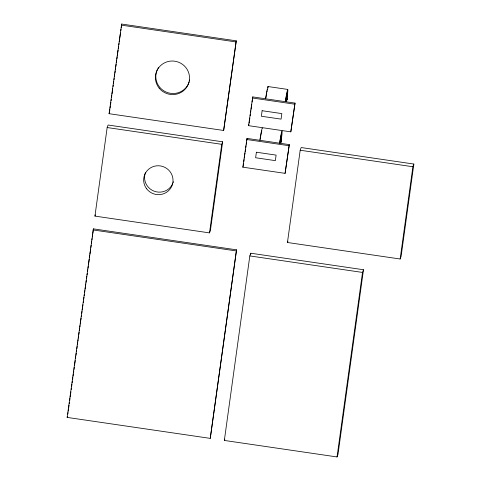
<?xml version="1.0" encoding="UTF-8"?>
<svg xmlns="http://www.w3.org/2000/svg" width="481" height="481" viewBox="0 0 481 481"><rect width="100%" height="100%" fill="white"/><g stroke="black" fill="none" stroke-linecap="round" stroke-linejoin="round"><path stroke-width="0.72" d="M67.142 417.412L93.416 228.866L236.532 249.831L210.257 438.377L67.142 417.412L67.532 416.336M94.937 216.101L107.167 127.537L108.075 125.018L222.643 141.805L210.413 230.375L209.506 232.888L94.937 216.101L95.388 214.845M109.073 113.696L121.693 24.05L236.261 40.837L223.647 130.477L109.073 113.696L109.464 112.62M67.839 414.099L68.043 412.614M68.248 411.123L68.561 408.892M68.765 407.407L69.072 405.176M69.276 403.685L69.48 402.2M69.691 400.709L69.998 398.478M70.202 396.993L70.923 391.787M71.23 389.55L71.435 388.065M71.639 386.574L71.946 384.343M72.156 382.858L72.36 381.367M72.565 379.882L72.871 377.651M73.076 376.16L73.389 373.929M73.593 372.444L73.797 370.953M74.002 369.468L74.308 367.231M74.519 365.746L75.234 360.54M75.541 358.309L75.751 356.818M75.956 355.333L76.263 353.102M76.467 351.611L76.671 350.126M76.876 348.635L77.188 346.404M77.393 344.919L77.7 342.682M77.904 341.197L78.108 339.706M78.319 338.221L78.625 335.991M78.83 334.499L79.137 332.269M79.341 330.784L79.654 328.547M79.858 327.062L80.062 325.577M80.267 324.086L80.574 321.855M80.784 320.364L81.091 318.133M81.295 316.648L81.499 315.157M81.704 313.672L82.017 311.441M82.221 309.95L82.936 304.744M83.249 302.513L83.454 301.022M83.658 299.537L83.965 297.306M84.169 295.815L84.379 294.33M84.584 292.839L84.89 290.608M85.095 289.123L85.402 286.892M85.612 285.401L85.816 283.916M86.021 282.425L86.327 280.195M86.532 278.709L86.845 276.473M87.049 274.988L87.253 273.497M87.56 271.266L87.764 269.781M87.969 268.29L88.282 266.059M88.486 264.574L89.201 259.367M89.412 257.876L89.719 255.645M89.923 254.154L90.644 248.948M90.849 247.462L91.156 245.232M91.36 243.741L91.667 241.51M91.877 240.025L92.081 238.534M92.286 237.049L92.592 234.818M92.797 233.327L93.416 228.866M109.668 111.129L109.878 109.644M110.083 108.153L110.389 105.922M110.594 104.431L110.907 102.2M111.111 100.709L111.315 99.224M111.52 97.733L111.826 95.503M112.037 94.011L112.752 88.799M113.059 86.568L113.269 85.083M113.474 83.592L113.781 81.361M113.985 79.87L114.189 78.379M114.4 76.894L114.706 74.663M114.911 73.172L115.218 70.941M115.428 69.45L115.632 67.959M115.837 66.474L116.143 64.244M116.348 62.752L116.661 60.522M116.865 59.031L117.172 56.8M117.376 55.309L117.58 53.818M117.791 52.333L118.098 50.102M118.302 48.611L118.609 46.38M118.819 44.889L119.023 43.398M119.228 41.913L119.535 39.682M119.739 38.191L120.46 32.979M120.767 30.748L120.978 29.263M121.182 27.772L121.693 24.05M209.506 232.888L221.735 144.318L222.643 141.805M223.647 130.477L236.261 40.837M242.827 167.172L247.036 138.42L289.297 144.613L285.083 173.358L242.827 167.172L243.218 166.089M248.557 125.661L252.765 96.909L295.027 103.102L290.813 131.848L248.557 125.661L248.948 124.579M243.314 165.362L243.614 163.179M243.819 161.724L244.12 159.536M244.324 158.081L244.625 155.898M244.823 154.437L245.027 152.982M245.226 151.527L245.526 149.344M245.731 147.883L246.031 145.701M246.23 144.246L246.531 142.063M246.735 140.602L247.036 138.42M249.146 123.124L249.35 121.669M249.549 120.214L249.849 118.025M250.15 115.843L250.354 114.388M250.553 112.927L250.86 110.744M251.058 109.289L251.761 104.191M252.062 102.008L252.266 100.553M252.465 99.092L252.765 96.909M210.257 438.377L236.532 249.831M224.344 440.44L249.819 255.922L250.799 253.228L363.486 269.739L338.011 454.256L337.037 456.95L224.344 440.44L224.831 439.093M250.589 254.72L250.799 253.228M285.083 173.358L289.297 144.613M290.813 131.848L295.027 103.102M287.452 242.496L300.192 150.234L301.166 147.541L413.858 164.051L401.118 256.313L400.144 259.006L287.452 242.496L287.945 241.149M337.037 456.95L362.512 272.432L363.486 269.739M400.144 259.006L412.884 166.745L413.858 164.051M121.302 25.126L235.87 41.913M268.025 86.538L287.746 89.43M252.375 97.986L294.637 104.179M246.645 139.496L288.907 145.689M300.192 150.234L412.884 166.745M107.167 127.537L221.735 144.318M93.025 229.942L236.141 250.908M249.819 255.922L362.512 272.432M267.472 89.628A13.3 0.547 -81.7 0 1 267.676 89.436M265.867 97.859A13.3 0.547 -81.7 0 1 266.24 95.635M266.36 94.943A13.3 0.547 -81.7 0 1 266.702 93.061M266.907 91.991A13.3 0.547 -81.7 0 1 267.189 90.693M265.596 98.779A16.15 0.661 -81.7 0 1 268.109 87.957M285.461 101.527A13.3 0.547 -81.7 0 1 287.295 92.286A13.3 0.547 -81.7 0 1 286.766 99.621L286.52 101.521L287.295 98.521L286.892 99.633L286.935 99.296A16.15 0.661 -81.7 0 0 287.698 89.472A16.15 0.661 -81.7 0 0 285.317 101.665M260.137 139.37A13.3 0.547 -81.7 0 1 260.967 134.572M261.075 134.013A13.3 0.547 -81.7 0 1 261.454 132.203M261.61 131.572A13.3 0.547 -81.7 0 1 261.917 130.88M259.866 140.29A16.15 0.661 -81.7 0 1 262.385 128.289M279.732 143.037A13.3 0.547 -81.7 0 1 281.565 133.796A13.3 0.547 -81.7 0 1 281.036 141.131L280.79 143.031L281.565 140.031L281.163 141.143L281.205 140.807A16.15 0.661 -81.7 0 0 281.968 130.982A16.15 0.661 -81.7 0 0 279.587 143.176M172.793 183.459A14.725 14.424 19.9 0 1 153.992 191.131A14.725 14.424 19.9 0 1 145.37 172.775M173.394 181.752A14.725 14.424 19.9 0 1 173.124 182.618M189.111 82.053A17.1 16.751 19.9 0 1 166.66 92.286A17.1 16.751 19.9 0 1 157.395 69.45M157.876 68.512A17.1 16.751 19.9 0 1 158.417 67.611M189.634 80.014A17.1 16.751 19.9 0 1 189.406 81.036M256.385 152.218L255.621 157.75L275.342 160.636L276.106 155.11L256.385 152.218M262.115 110.708L261.351 116.24L281.072 119.126L281.836 113.6L262.115 110.708M146.645 188.811A14.725 14.424 19.9 0 0 171.879 185.979A14.725 14.424 19.9 0 0 156.481 165.843A14.725 14.424 19.9 0 0 146.645 188.811M159.157 88.119A17.1 16.751 19.9 0 0 188.366 84.115A17.1 16.751 19.9 0 0 169.901 61.171A17.1 16.751 19.9 0 0 159.157 88.119"/></g></svg>
